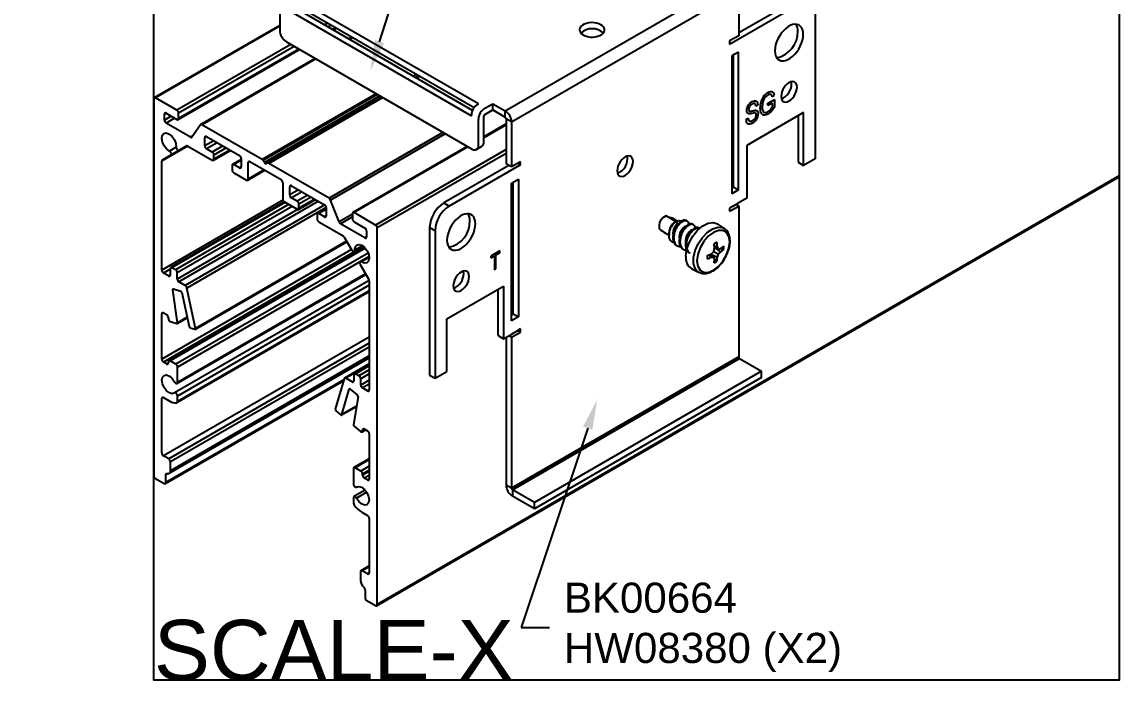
# Model space of a CAD drawing. Extents: x -0.82 to 6.01, y -6.86 to 0.
# Drawn here: x -0.82 to 6.01, y -6.86 to -2.76 of the extents above; entities that cross this region are included whole.
import ezdxf
from ezdxf import colors
from ezdxf.entities.mleader import LeaderData, LeaderLine
from ezdxf.math import Vec2, Vec3

# ---------------------------------------------------------------- set-up
doc = ezdxf.new("R2010")
doc.units = 0
doc.header["$LTSCALE"] = 0.5
doc.header["$MEASUREMENT"] = 0
for name, color, linetype in [('FAB DWG', 221, 'CONTINUOUS'), ('Hardware', 242, 'CONTINUOUS'), ('Housing', 150, 'CONTINUOUS'), ('Mounting', 4, 'CONTINUOUS')]:
    doc.layers.add(name, color=color, linetype=linetype)
doc.layers.add('Text-Unprinted', color=131, linetype='CONTINUOUS', plot=False)
doc.styles.add('LSAD_Standard', font='arial.ttf')

msp = doc.modelspace()

# ---------------------------------------------------------------- linework, layer by layer
at = {"layer": 'Hardware', "transparency": 16777216}
for p, q in [((3.2506, -4.0038), (3.1913, -3.9696)), ((3.2135, -3.9797), (3.2107, -3.9808)), ((3.2596, -4.0023), (3.2365, -3.989)), ((3.2537, -4.0048), (3.244, -4.0104)), ((3.2537, -4.0048), (3.2592, -4.0192)), ((3.2857, -4.0089), (3.2809, -4.0061)), ((3.3218, -4.002), (3.3169, -3.9991)), ((3.325, -4.0316), (3.3201, -4.0288)), ((3.361, -4.0246), (3.3562, -4.0218)), ((3.5534, -4.0485), (3.5102, -4.0196)), ((3.1859, -4.0767), (3.2094, -4.0903)), ((3.2082, -4.0724), (3.2082, -4.0904)), ((3.3643, -4.0542), (3.3594, -4.0514)), ((3.2545, -4.1525), (3.2594, -4.1553)), ((3.49, -4.1535), (3.5097, -4.1623)), ((3.4911, -4.1648), (3.516, -4.175)), ((3.2938, -4.1752), (3.2987, -4.178)), ((3.4551, -4.2139), (3.4725, -4.2265)), ((3.4655, -4.2091), (3.4867, -4.2257)), ((3.4692, -4.2074), (3.5097, -4.2272)), ((3.4867, -4.1919), (3.516, -4.2088)), ((3.4914, -4.169), (3.5288, -4.1941)), ((3.5301, -4.1723), (3.5488, -4.1786)), ((3.3493, -4.2983), (3.3959, -4.3213)), ((3.4915, -4.2392), (3.5063, -4.2522))]:
    msp.add_line(p, q, dxfattribs=at)
at = {"layer": 'Hardware', "transparency": 16777216, "flags": 128}
for points in [[(3.3129, -4.223), (3.318, -4.1813), (3.3327, -4.1375), (3.3558, -4.0954), (3.3851, -4.0589), (3.4182, -4.0311), (3.4521, -4.0145), (3.4837, -4.0105), (3.5102, -4.0196)], [(3.3954, -4.3211), (3.39, -4.318), (3.3713, -4.2971), (3.3615, -4.266), (3.3615, -4.2277), (3.3713, -4.1853), (3.39, -4.1428), (3.416, -4.1039), (3.4469, -4.072), (3.4801, -4.05), (3.5125, -4.0399), (3.5412, -4.0424), (3.5538, -4.0487)], [(3.3821, -4.2494), (3.3871, -4.283), (3.4017, -4.3075), (3.4243, -4.3206), (3.4527, -4.3209), (3.4843, -4.3084), (3.5159, -4.2844), (3.5443, -4.2512), (3.5669, -4.2121), (3.5814, -4.1708), (3.5864, -4.1315), (3.5814, -4.0979), (3.5669, -4.0734), (3.5443, -4.0604), (3.5159, -4.0601), (3.4843, -4.0725), (3.4527, -4.0965), (3.4243, -4.1297), (3.4017, -4.1688), (3.3871, -4.2101), (3.3821, -4.2494)]]:
    msp.add_lwpolyline(points, dxfattribs=at)
at = {"layer": 'Hardware', "transparency": 16777216}
for centre, radius, start, end in [((3.2139, -4.0339), 0.0681, 109.36289, 194.36534), ((3.284, -4.0748), 0.0759, 121.83056, 178.17482), ((3.5317, -4.1981), 0.0689, 111.63455, 128.36007), ((2.943, -4.2106), 0.55, 3.95969, 6.95017), ((3.0796, -4.1993), 0.4316, 4.92757, 8.69853), ((3.1792, -4.3366), 0.3736, 25.63131, 27.80988), ((3.328, -3.8791), 0.3561, 304.30795, 308.30323), ((3.4805, -4.1686), 0.069, 351.63859, 8.36141), ((3.3901, -4.2321), 0.0777, 173.20983, 238.35203), ((3.5147, -4.2277), 0.069, 171.63859, 188.36141), ((3.2311, -3.7116), 0.55, 293.04745, 296.03775), ((3.2897, -3.8356), 0.4316, 291.29885, 295.06972), ((3.097, -3.8076), 0.5473, 313.32198, 315.3986), ((3.4583, -3.8531), 0.3737, 272.1836, 274.36179), ((2.959, -4.0465), 0.5473, 344.60081, 346.67742), ((3.1132, -4.3879), 0.4072, 21.65981, 23.46418), ((3.2067, -4.1992), 0.3043, 349.95944, 354.72021), ((3.0983, -4.0738), 0.439, 339.55685, 342.09513), ((3.4697, -3.7703), 0.4073, 276.52845, 278.33231), ((3.1903, -3.9145), 0.439, 317.90432, 320.44267), ((3.3531, -3.9457), 0.3042, 305.27724, 310.03829), ((3.1365, -4.2108), 0.3562, 351.69417, 355.68934), ((3.4635, -4.1982), 0.0689, 291.63455, 308.36007)]:
    msp.add_arc(centre, radius, start, end, dxfattribs=at)
for major_axis, ratio, start_param, end_param in [((0.0904, -0.0035), 0.350579, 0.102496, 0.959353), ((0.0986, -0.0869), 0.337713, 4.877792, 5.249992)]:
    msp.add_ellipse((3.1606, -4.0036), major_axis=major_axis, ratio=ratio, start_param=start_param, end_param=end_param, dxfattribs=at)
for points, knots in [([(3.2391, -4.1348), (3.236, -4.1345), (3.2269, -4.1335), (3.216, -4.1232), (3.2085, -4.1058), (3.2076, -4.0835), (3.2125, -4.0599), (3.2226, -4.0374), (3.2359, -4.0188), (3.2468, -4.009), (3.2527, -4.0054), (3.2537, -4.0048)], [0, 0, 0, 0, 0.073143, 0.211806, 0.350715, 0.480679, 0.609095, 0.737741, 0.857764, 0.975937, 1, 1, 1, 1]), ([(3.2592, -4.0192), (3.2554, -4.0229), (3.2475, -4.0306), (3.2383, -4.0485), (3.2329, -4.0679), (3.2316, -4.0827), (3.2338, -4.0888), (3.2342, -4.0897)], [0, 0, 0, 0, 0.237622, 0.481843, 0.715873, 0.957852, 1, 1, 1, 1]), ([(3.2809, -4.0061), (3.2741, -4.0119), (3.2604, -4.0236), (3.2439, -4.0517), (3.2332, -4.0826), (3.231, -4.1133), (3.2387, -4.1373), (3.2474, -4.1508), (3.2545, -4.1524), (3.2546, -4.1525)], [0, 0, 0, 0, 0.165435, 0.335295, 0.498315, 0.666674, 0.835034, 0.998054, 1, 1, 1, 1]), ([(3.2857, -4.0089), (3.279, -4.0147), (3.2653, -4.0264), (3.2487, -4.0545), (3.238, -4.0854), (3.236, -4.1159), (3.2432, -4.1408), (3.2578, -4.1574), (3.2723, -4.1592), (3.2795, -4.1601)], [0, 0, 0, 0, 0.1430202, 0.2898668, 0.4307996, 0.5763481, 0.7218966, 0.8628294, 1, 1, 1, 1]), ([(3.2537, -4.0048), (3.2572, -4.0031), (3.265, -3.9992), (3.2753, -3.9984), (3.2799, -4.0017), (3.2821, -4.0033)], [0, 0, 0, 0, 0.307059, 0.676919, 1, 1, 1, 1]), ([(3.3201, -4.0288), (3.3134, -4.0345), (3.2997, -4.0463), (3.2831, -4.0744), (3.2725, -4.1053), (3.2703, -4.136), (3.278, -4.16), (3.2867, -4.1734), (3.2938, -4.1751), (3.2939, -4.1751)], [0, 0, 0, 0, 0.165435, 0.335295, 0.498315, 0.666674, 0.835034, 0.998054, 1, 1, 1, 1]), ([(3.3169, -3.9992), (3.3117, -3.9975), (3.3015, -3.9941), (3.2877, -4.0021), (3.2809, -4.0061)], [0, 0, 0, 0, 0.503719, 1, 1, 1, 1]), ([(3.3327, -4.023), (3.3325, -4.0202), (3.3321, -4.01), (3.3224, -4.0005), (3.3063, -3.9973), (3.2925, -4.0051), (3.2857, -4.0089)], [0, 0, 0, 0, 0.111126, 0.4019144, 0.7049046, 1, 1, 1, 1]), ([(3.3561, -4.0219), (3.351, -4.0202), (3.3407, -4.0168), (3.327, -4.0248), (3.3201, -4.0288)], [0, 0, 0, 0, 0.503719, 1, 1, 1, 1]), ([(3.3719, -4.0456), (3.3718, -4.0428), (3.3714, -4.0327), (3.3616, -4.0232), (3.3455, -4.02), (3.3318, -4.0277), (3.325, -4.0316)], [0, 0, 0, 0, 0.111126, 0.4019144, 0.7049046, 1, 1, 1, 1]), ([(3.3189, -4.0365), (3.316, -4.0358), (3.3104, -4.0342), (3.2985, -4.0409), (3.2868, -4.0535), (3.2775, -4.0712), (3.2721, -4.0906), (3.2709, -4.1053), (3.2731, -4.1114), (3.2735, -4.1123)], [0, 0, 0, 0, 0.163229, 0.323888, 0.484547, 0.649668, 0.807898, 0.971503, 1, 1, 1, 1]), ([(3.325, -4.0316), (3.3183, -4.0374), (3.3046, -4.0491), (3.288, -4.0772), (3.2773, -4.1081), (3.2753, -4.1386), (3.2825, -4.1635), (3.2971, -4.1801), (3.3116, -4.1819), (3.3188, -4.1828)], [0, 0, 0, 0, 0.14302, 0.289867, 0.4308, 0.576348, 0.721897, 0.862829, 1, 1, 1, 1]), ([(3.3594, -4.0514), (3.3527, -4.0572), (3.339, -4.069), (3.3224, -4.0971), (3.3118, -4.1279), (3.3096, -4.1587), (3.3173, -4.1827), (3.326, -4.1961), (3.3331, -4.1978), (3.3331, -4.1978)], [0, 0, 0, 0, 0.165435, 0.335295, 0.498315, 0.666674, 0.835034, 0.998054, 1, 1, 1, 1]), ([(3.3582, -4.0592), (3.3553, -4.0584), (3.3497, -4.0569), (3.3378, -4.0636), (3.3261, -4.0762), (3.3168, -4.0938), (3.3114, -4.1133), (3.3102, -4.128), (3.3124, -4.1341), (3.3128, -4.135)], [0, 0, 0, 0, 0.163229, 0.323888, 0.484547, 0.649668, 0.807898, 0.971503, 1, 1, 1, 1]), ([(3.3643, -4.0542), (3.3576, -4.06), (3.3439, -4.0718), (3.3273, -4.0999), (3.3166, -4.1308), (3.3145, -4.1615), (3.3222, -4.1855), (3.3309, -4.1989), (3.3379, -4.2006), (3.338, -4.2006)], [0, 0, 0, 0, 0.165435, 0.335295, 0.498315, 0.666674, 0.835034, 0.998054, 1, 1, 1, 1]), ([(3.3954, -4.0446), (3.3903, -4.0429), (3.38, -4.0395), (3.3663, -4.0475), (3.3594, -4.0514)], [0, 0, 0, 0, 0.503719, 1, 1, 1, 1]), ([(3.4003, -4.0474), (3.3952, -4.0457), (3.3849, -4.0423), (3.3711, -4.0503), (3.3643, -4.0542)], [0, 0, 0, 0, 0.503719, 1, 1, 1, 1]), ([(3.5593, -4.2278), (3.5651, -4.2164), (3.5778, -4.1918), (3.5877, -4.1521), (3.5896, -4.1126), (3.5809, -4.08), (3.5679, -4.058), (3.5564, -4.0519), (3.5531, -4.0502)], [0, 0, 0, 0, 0.167696, 0.36269, 0.55992, 0.76026, 0.931534, 1, 1, 1, 1]), ([(3.396, -4.3196), (3.4005, -4.3222), (3.4133, -4.3295), (3.4393, -4.329), (3.4704, -4.3198), (3.5023, -4.2998), (3.5318, -4.2702), (3.5515, -4.2448), (3.5585, -4.2296), (3.5593, -4.2278)], [0, 0, 0, 0, 0.090625, 0.256249, 0.426306, 0.606513, 0.790949, 0.975046, 1, 1, 1, 1])]:
    msp.add_open_spline(points, degree=3, knots=knots, dxfattribs=at)
at = {"layer": 'Housing', "ltscale": 0.5, "transparency": 16777216}
msp.add_line((6.0107, -1.3775), (6.0107, -3.7212), dxfattribs=at)
at = {"layer": 'Housing', "transparency": 16777216}
for p, q in [((0.784, -2.7893), (0, -3.2419)), ((0.784, -2.7842), (0.0031, -3.235)), ((1.0834, -2.7699), (1.0637, -2.7813)), ((1.1046, -2.7822), (1.0849, -2.7936)), ((1.1329, -2.7985), (1.1132, -2.8099)), ((1.1176, -2.8124), (1.1373, -2.8011)), ((1.2351, -2.8575), (1.2154, -2.8689)), ((1.2395, -2.8601), (1.2198, -2.8715)), ((0.8531, -2.9029), (0.1435, -3.3125)), ((0.151, -3.3704), (0.907, -2.934)), ((0.8743, -2.9152), (0.1541, -3.3309)), ((0.9026, -2.9315), (0.1541, -3.3635)), ((1.0048, -2.9905), (0.2922, -3.4019)), ((1.0092, -2.993), (0.2997, -3.4026)), ((1.6368, -3.0894), (1.6171, -3.1008)), ((1.6505, -3.0973), (1.6307, -3.1087)), ((1.6516, -3.098), (1.6319, -3.1093)), ((1.6559, -3.1005), (1.6362, -3.1119)), ((1.3842, -3.2095), (0.6747, -3.6191)), ((0, -3.2419), (0, -5.5854)), ((0.1435, -3.3125), (0.0106, -3.2358)), ((1.3935, -3.2149), (0.6815, -3.6259)), ((1.4065, -3.2224), (0.6886, -3.6369)), ((1.4201, -3.2303), (0.7022, -3.6447)), ((1.4213, -3.2309), (0.7093, -3.642)), ((1.4256, -3.2334), (0.7161, -3.643)), ((0.0764, -3.3309), (0.0658, -3.337)), ((0.0658, -3.3738), (0.0658, -3.337)), ((0.0764, -3.3309), (0.1435, -3.3697)), ((0.1541, -3.3635), (0.1541, -3.3309)), ((0.1082, -3.3493), (0.0658, -3.3738)), ((0.1294, -3.3615), (0.0764, -3.3921)), ((0.2282, -3.4798), (0.0764, -3.3921)), ((0.2905, -3.4035), (0.2374, -3.479)), ((0.6747, -3.6191), (0.2997, -3.4026)), ((2.1941, -3.3979), (2.0553, -3.4781)), ((2.1941, -3.403), (2.0553, -3.4831)), ((0.2427, -3.4714), (0.2282, -3.4798)), ((0.3282, -3.4763), (0.3176, -3.4824)), ((0.3176, -3.5339), (0.3176, -3.4824)), ((0.3282, -3.4763), (0.5333, -3.5947)), ((1.8006, -3.4499), (1.0911, -3.8595)), ((1.8151, -3.4583), (1.1003, -3.8709)), ((0.212, -3.5358), (0.0495, -3.6296)), ((0.2049, -3.5348), (0.0526, -3.6227)), ((0.1399, -3.5419), (0.098, -3.5661)), ((0.2049, -3.5348), (0.1062, -3.5918)), ((0.2047, -3.5349), (0.158, -3.5619)), ((0.158, -3.5619), (0.2045, -3.535)), ((0.212, -3.5358), (0.3636, -3.6233)), ((0.3728, -3.502), (0.3176, -3.5339)), ((0.394, -3.5143), (0.3282, -3.5522)), ((0.3636, -3.5726), (0.3282, -3.5522)), ((0.4294, -3.5347), (0.3636, -3.5726)), ((0.4506, -3.5469), (0.3742, -3.591)), ((1.9523, -3.5375), (1.2397, -3.9489)), ((1.9567, -3.54), (1.2472, -3.9496)), ((0.0526, -3.6227), (0.1062, -3.5918)), ((0.3711, -3.624), (0.4776, -3.5625)), ((0.4732, -3.56), (0.3742, -3.6171)), ((0.3742, -3.6171), (0.3742, -3.591)), ((0.5439, -3.6186), (0.4904, -3.6495)), ((0.5439, -3.613), (0.5439, -3.6645)), ((2.1941, -3.5565), (1.3801, -4.0264)), ((2.1941, -3.581), (1.3907, -4.0448)), ((0.0495, -4.3069), (0.0495, -3.6296)), ((0.4873, -3.6563), (0.4873, -3.6825)), ((0.5439, -3.6237), (0.4979, -3.6502)), ((0.5333, -3.6706), (0.4979, -3.6502)), ((0.5439, -3.6645), (0.5333, -3.6706)), ((0.5846, -3.7473), (0.6911, -3.6858)), ((0.5983, -3.6322), (0.5877, -3.6383)), ((0.5877, -3.7404), (0.5877, -3.6383)), ((0.6868, -3.6833), (0.5877, -3.7404)), ((0.5983, -3.6322), (0.7924, -3.7442)), ((0.6886, -3.6369), (0.6815, -3.6259)), ((0.7093, -3.642), (0.7022, -3.6447)), ((1.0911, -3.8595), (0.7161, -3.643)), ((0.4979, -3.7008), (0.5771, -3.7465)), ((1.3876, -6.3951), (6.0076, -3.7279)), ((6.0107, -3.7212), (1.3907, -6.3882)), ((0.803, -3.7626), (0.803, -3.8647)), ((0.8574, -3.7818), (0.8468, -3.7879)), ((0.8468, -3.8394), (0.8468, -3.7879)), ((0.902, -3.8075), (0.8468, -3.8394)), ((0.8574, -3.7818), (1.0625, -3.9002)), ((0.9232, -3.8198), (0.8574, -3.8577)), ((0.8043, -3.8712), (0.0495, -4.3069)), ((0.8133, -3.8829), (0.1056, -4.2915)), ((0.8177, -3.8854), (0.1131, -4.2922)), ((1.0257, -3.8789), (0.1563, -4.3808)), ((0.8136, -3.8831), (0.8928, -3.9288)), ((0.8928, -3.8781), (0.8574, -3.8577)), ((0.9586, -3.8402), (0.8928, -3.8781)), ((0.9003, -3.9295), (1.0068, -3.868)), ((0.9798, -3.8524), (0.9034, -3.8965)), ((1.0024, -3.8655), (0.9034, -3.9226)), ((1.1533, -4.0077), (1.1003, -3.8709)), ((0.8397, -3.8981), (0.1351, -4.3049)), ((0.8609, -3.9103), (0.1457, -4.3232)), ((0.8951, -3.9298), (0.1457, -4.3624)), ((1.065, -3.9019), (0.1959, -4.4037)), ((1.0731, -3.9179), (0.2061, -4.4184)), ((0.9034, -3.9226), (0.9034, -3.8965)), ((1.0165, -3.9618), (1.0165, -3.988)), ((1.0731, -3.9241), (1.0196, -3.955)), ((1.0731, -3.9292), (1.0271, -3.9557)), ((1.0625, -3.9761), (1.0271, -3.9557)), ((1.0731, -3.9185), (1.0731, -3.97)), ((1.2366, -3.9597), (1.1533, -4.0077)), ((1.2366, -3.9558), (1.2366, -3.9884)), ((1.3801, -4.0264), (1.2472, -3.9496)), ((1.0271, -4.0063), (1.1787, -4.0938)), ((1.0731, -3.97), (1.0625, -3.9761)), ((1.2366, -3.9764), (1.1625, -4.0192)), ((1.3144, -4.1068), (1.1625, -4.0192)), ((1.2472, -4.0068), (1.3144, -4.0456)), ((1.325, -4.0639), (1.325, -4.1007)), ((1.3907, -6.3882), (1.3907, -4.0448)), ((1.3059, -4.1604), (0.0601, -4.8795)), ((1.3128, -4.1668), (0.0936, -4.8705)), ((0.2592, -4.675), (1.2027, -4.1303)), ((1.2007, -4.1268), (0.2606, -4.6694)), ((1.1862, -4.1018), (1.2328, -4.1823)), ((1.2478, -4.191), (1.3038, -4.1587)), ((1.2992, -4.1553), (1.2508, -4.1833)), ((1.325, -4.1007), (1.3144, -4.1068)), ((1.2309, -4.1792), (0.0495, -4.8612)), ((1.3158, -4.1701), (0.1011, -4.8713)), ((1.3346, -4.2006), (0.1369, -4.8919)), ((1.3405, -4.2217), (0.1476, -4.9103)), ((1.3406, -4.2223), (1.2845, -4.2547)), ((1.3411, -4.228), (1.2928, -4.2559)), ((0.1025, -4.3008), (0.0601, -4.3253)), ((0.1025, -4.2983), (0.1025, -4.3375)), ((0.1351, -4.3049), (0.1131, -4.2922)), ((1.2845, -4.272), (1.3381, -4.3648)), ((0.0919, -4.3436), (0.0601, -4.3253)), ((0.1025, -4.3375), (0.0919, -4.3436)), ((1.3409, -4.372), (0.1294, -5.0714)), ((0.1444, -5.0128), (1.3203, -4.334)), ((0.1457, -4.3624), (0.1457, -4.3232)), ((1.3181, -4.3302), (0.1476, -5.006)), ((0.1258, -4.4251), (0.1187, -4.4292)), ((0.1475, -4.635), (0.1187, -4.4292)), ((0.1229, -4.4242), (0.1675, -4.4381)), ((0.1444, -5.1315), (1.3412, -4.4406)), ((1.3412, -4.4014), (0.1476, -5.0905)), ((1.3412, -4.4356), (0.1476, -5.1247)), ((0.1959, -4.4037), (0.1563, -4.3808)), ((0.2606, -4.6694), (0.2061, -4.4184)), ((1.3412, -4.3753), (1.3412, -5.0526)), ((0.1742, -4.4465), (0.2201, -4.6576)), ((0.0601, -4.5733), (0.0495, -4.5795)), ((0.0601, -4.5733), (0.0799, -4.5848)), ((0.0495, -4.8612), (0.0495, -4.5795)), ((0.0905, -4.6032), (0.0905, -4.6083)), ((0.1035, -4.6277), (0.1432, -4.64)), ((0.146, -4.6399), (0.2084, -4.6038)), ((0.2076, -4.6003), (0.1475, -4.635)), ((0.2268, -4.666), (0.2564, -4.6752)), ((1.3412, -4.7237), (0.0601, -5.4633)), ((1.3412, -4.7614), (0.0928, -5.4822)), ((1.3412, -4.7868), (0.1041, -5.5009)), ((1.3412, -4.8409), (0.1041, -5.5551)), ((0.0799, -4.891), (0.0601, -4.8795)), ((0.0905, -4.8849), (0.0799, -4.891)), ((0.0905, -4.8774), (0.0905, -4.8849)), ((0.0958, -5.5714), (1.3412, -4.8525)), ((0.1369, -4.8919), (0.1011, -4.8713)), ((0.1476, -5.006), (0.1476, -4.9103)), ((1.3412, -4.8908), (1.1873, -4.9796)), ((1.3412, -4.8958), (1.1948, -4.9803)), ((1.3412, -4.8973), (1.2482, -4.951)), ((1.3412, -4.9024), (1.2557, -4.9518)), ((1.1846, -4.9833), (1.1301, -5.1714)), ((1.2345, -5.0032), (1.1948, -4.9803)), ((1.2451, -4.9579), (1.2451, -4.9971)), ((1.2776, -4.9644), (1.2557, -4.9518)), ((1.3412, -4.9277), (1.2776, -4.9644)), ((1.3412, -4.9522), (1.2882, -4.9828)), ((1.2882, -5.022), (1.2882, -4.9828)), ((0.0718, -5.6355), (1.1812, -4.9951)), ((1.183, -4.989), (0.075, -5.6286)), ((1.1707, -5.2063), (1.2165, -5.0482)), ((1.2204, -5.046), (1.2165, -5.0482)), ((1.2232, -5.0475), (1.2678, -5.0851)), ((1.2451, -4.9971), (1.2345, -5.0032)), ((1.3412, -4.9914), (1.2882, -5.022)), ((1.3412, -5.0159), (1.2988, -5.0404)), ((1.3306, -5.0587), (1.2988, -5.0404)), ((1.3412, -5.0526), (1.3306, -5.0587)), ((0.0495, -5.4449), (0.0495, -5.1068)), ((0.0601, -5.1006), (0.0948, -5.1206)), ((0.1476, -5.1247), (0.1476, -5.0905)), ((1.2721, -5.0951), (1.2432, -5.2675)), ((1.1343, -5.182), (1.164, -5.207)), ((1.1692, -5.2083), (1.2621, -5.1547)), ((1.2623, -5.1534), (1.1707, -5.2063)), ((1.2475, -5.2775), (1.2872, -5.311)), ((1.2971, -5.3135), (1.3196, -5.3005)), ((1.3108, -5.2954), (1.3002, -5.3015)), ((1.3152, -5.2979), (1.3002, -5.3066)), ((1.3002, -5.3066), (1.3002, -5.3015)), ((1.3108, -5.2954), (1.3306, -5.3068)), ((1.3412, -5.3252), (1.3412, -5.6069)), ((0.0928, -5.4822), (0.0601, -5.4633)), ((0.1041, -5.5551), (0.1041, -5.5009)), ((1.3412, -5.4811), (1.2463, -5.5359)), ((1.3412, -5.4862), (1.2538, -5.5367)), ((1.3412, -5.5275), (1.2896, -5.5574)), ((0.0864, -5.5732), (0.075, -5.5799)), ((0.075, -5.6286), (0.075, -5.5799)), ((1.2432, -5.5428), (1.2432, -5.6385)), ((1.2896, -5.5574), (1.2538, -5.5367)), ((1.3412, -5.552), (1.3002, -5.5757)), ((1.3412, -5.5595), (1.3002, -5.5832)), ((1.3002, -5.5832), (1.3002, -5.5757)), ((1.3412, -5.584), (1.3108, -5.6016)), ((1.3306, -5.613), (1.3108, -5.6016)), ((0.0106, -5.6037), (0.0643, -5.6348)), ((1.2613, -5.6576), (1.2666, -5.6545)), ((1.2663, -5.6546), (1.2618, -5.6572)), ((1.3412, -5.6069), (1.3306, -5.613)), ((1.2432, -5.723), (1.2432, -5.7572)), ((1.316, -5.6759), (1.2463, -5.7161)), ((1.3256, -5.6889), (1.2618, -5.7257)), ((1.296, -5.8141), (1.3306, -5.8341)), ((1.3412, -5.8525), (1.3412, -6.1906)), ((1.3412, -6.1478), (1.2901, -6.1773)), ((1.3412, -6.1478), (1.3412, -6.1478)), ((1.2866, -6.1836), (1.2866, -6.2377)), ((1.3412, -6.1529), (1.2979, -6.1779)), ((1.3306, -6.1967), (1.2979, -6.1779)), ((1.3412, -6.1906), (1.3306, -6.1967)), ((1.3412, -6.1529), (1.3412, -6.1529)), ((1.3158, -6.2962), (1.3158, -6.3449)), ((1.3264, -6.3633), (1.3801, -6.3943))]:
    msp.add_line(p, q, dxfattribs=at)
at = {"layer": 'Housing', "transparency": 16777216, "flags": 128}
for points in [[(0.098, -3.5661), (0.0799, -3.553), (0.0643, -3.5332), (0.0536, -3.5101), (0.0495, -3.4873), (0.0527, -3.4685), (0.0628, -3.4567), (0.0779, -3.4539), (0.0958, -3.4605), (0.1135, -3.4755), (0.1282, -3.4963), (0.1375, -3.5197), (0.1399, -3.5419)], [(0.1399, -3.5419), (0.1402, -3.5458), (0.1414, -3.5499), (0.1434, -3.5539), (0.1461, -3.5575), (0.1492, -3.5603), (0.1524, -3.562), (0.1554, -3.5626), (0.158, -3.5619)], [(0.1062, -3.5918), (0.1081, -3.5899), (0.1091, -3.587), (0.1092, -3.5833), (0.1084, -3.5793), (0.1066, -3.5752), (0.1041, -3.5714), (0.1011, -3.5683), (0.098, -3.5661)], [(1.2508, -4.1833), (1.2532, -4.1638), (1.2625, -4.1511), (1.2772, -4.1472), (1.2949, -4.1528), (1.3128, -4.1668), (1.328, -4.1871), (1.338, -4.2104), (1.3412, -4.233), (1.3372, -4.2511), (1.3264, -4.2619), (1.3108, -4.2636), (1.2928, -4.2559)], [(1.2328, -4.1823), (1.2353, -4.186), (1.2384, -4.189), (1.2416, -4.1909), (1.2447, -4.1917), (1.2473, -4.1912), (1.2494, -4.1895), (1.2506, -4.1868), (1.2508, -4.1833)], [(1.2928, -4.2559), (1.2896, -4.2544), (1.2866, -4.254), (1.2841, -4.2549), (1.2824, -4.257), (1.2815, -4.2601), (1.2816, -4.2638), (1.2826, -4.2679), (1.2845, -4.272)], [(0.1187, -4.4292), (0.1186, -4.428), (0.1187, -4.4268), (0.119, -4.4258), (0.1195, -4.425), (0.1202, -4.4244), (0.121, -4.4241), (0.1219, -4.424), (0.1229, -4.4242)], [(0.1432, -4.64), (0.1442, -4.6402), (0.1452, -4.6402), (0.146, -4.6398), (0.1467, -4.6393), (0.1472, -4.6385), (0.1475, -4.6375), (0.1476, -4.6363), (0.1475, -4.635)], [(0.2564, -4.6752), (0.2575, -4.6754), (0.2585, -4.6753), (0.2594, -4.6749), (0.26, -4.6742), (0.2605, -4.6733), (0.2608, -4.6722), (0.2608, -4.6709), (0.2606, -4.6694)], [(0.1289, -5.0717), (0.1145, -5.0762), (0.0969, -5.0712), (0.0789, -5.0576), (0.0635, -5.0375), (0.0531, -5.0143), (0.0495, -4.9916), (0.0531, -4.9732), (0.0635, -4.9619), (0.0789, -4.9597), (0.0969, -4.9668), (0.1145, -4.9821), (0.1289, -5.0032)], [(1.1948, -4.9803), (1.1931, -4.9795), (1.1915, -4.979), (1.1899, -4.9789), (1.1885, -4.9791), (1.1872, -4.9797), (1.1861, -4.9806), (1.1852, -4.9818), (1.1846, -4.9833)], [(0.1289, -5.0032), (0.1314, -5.0071), (0.1343, -5.0102), (0.1375, -5.0124), (0.1407, -5.0135), (0.1435, -5.0133), (0.1457, -5.0119), (0.1471, -5.0093), (0.1476, -5.006)], [(1.2165, -5.0482), (1.2169, -5.0473), (1.2175, -5.0466), (1.2182, -5.0461), (1.2191, -5.0459), (1.22, -5.0459), (1.2211, -5.0462), (1.2222, -5.0467), (1.2232, -5.0475)], [(0.1476, -5.0905), (0.1471, -5.0866), (0.1457, -5.0824), (0.1435, -5.0785), (0.1407, -5.0751), (0.1375, -5.0725), (0.1343, -5.071), (0.1314, -5.0708), (0.1289, -5.0717)], [(1.164, -5.207), (1.165, -5.2078), (1.1661, -5.2083), (1.1671, -5.2086), (1.1681, -5.2087), (1.169, -5.2084), (1.1697, -5.208), (1.1703, -5.2073), (1.1707, -5.2063)], [(1.2872, -5.311), (1.2896, -5.3127), (1.2919, -5.3138), (1.2942, -5.3142), (1.2962, -5.3139), (1.2979, -5.3129), (1.2991, -5.3113), (1.2999, -5.3092), (1.3002, -5.3066)], [(0.075, -5.5799), (0.0751, -5.5779), (0.0755, -5.5762), (0.0762, -5.5748), (0.0772, -5.5737), (0.0783, -5.5729), (0.0797, -5.5724), (0.0812, -5.5723), (0.0828, -5.5726)], [(1.2432, -5.6385), (1.2437, -5.6424), (1.2451, -5.6465), (1.2473, -5.6505), (1.2501, -5.6539), (1.2532, -5.6565), (1.2564, -5.658), (1.2594, -5.6582), (1.2618, -5.6572)], [(1.2618, -5.6572), (1.2762, -5.6528), (1.2939, -5.6578), (1.3118, -5.6714), (1.3272, -5.6914), (1.3376, -5.7147), (1.3412, -5.7373), (1.3376, -5.7558), (1.3272, -5.7671), (1.3118, -5.7693), (1.2939, -5.7622), (1.2762, -5.7468), (1.2618, -5.7257)], [(1.2618, -5.7257), (1.2594, -5.7219), (1.2564, -5.7188), (1.2532, -5.7166), (1.2501, -5.7155), (1.2473, -5.7157), (1.2451, -5.7171), (1.2437, -5.7196), (1.2432, -5.723)]]:
    msp.add_lwpolyline(points, dxfattribs=at)
at = {"layer": 'Housing', "transparency": 16777216}
for centre, radius, start, end in [((0.0065, -3.2408), 0.00655, 50.79805, 189.2127), ((0.0722, -3.336), 0.00655, 50.79772, 189.21304), ((0.1311, -3.3319), 0.0231, 2.60471, 57.39529), ((0.0888, -3.3727), 0.0231, 182.60601, 237.39399), ((0.1477, -3.3646), 0.00655, 230.7949, 9.21585), ((0.2955, -3.4077), 0.0066, 50.75384, 139.46509), ((0.2324, -3.4747), 0.0066, 230.74968, 319.46926), ((0.3241, -3.4814), 0.00655, 50.7949, 189.21585), ((0.2076, -3.5419), 0.00754, 54.38165, 114.31395), ((0.3407, -3.5328), 0.0231, 182.60451, 237.39565), ((0.3512, -3.5921), 0.0231, 2.60543, 57.39457), ((0.3677, -3.6182), 0.00655, 230.79672, 9.21403), ((0.5209, -3.6141), 0.0231, 2.60452, 57.39548), ((0.6636, -3.637), 0.021, 31.81619, 58.32162), ((0.057, -3.6289), 0.00755, 125.69822, 185.61931), ((0.4938, -3.6553), 0.00655, 50.79805, 189.2127), ((0.5104, -3.6814), 0.0231, 182.60621, 237.39379), ((0.5374, -3.6655), 0.00655, 230.79447, 9.21579), ((0.5942, -3.6373), 0.00655, 50.79662, 189.21607), ((0.7008, -3.6314), 0.0134, 203.99316, 276.01222), ((0.7116, -3.6497), 0.00802, 55.5987, 106.55857), ((0.5813, -3.7415), 0.00655, 230.79805, 9.2127), ((0.78, -3.7637), 0.0231, 2.60601, 57.39399), ((0.8533, -3.7869), 0.00655, 50.79772, 189.21304), ((0.826, -3.8636), 0.0231, 182.60621, 237.39379), ((0.8699, -3.8383), 0.0231, 182.60601, 237.39416), ((0.8804, -3.8976), 0.0231, 2.60621, 57.39379), ((1.0787, -3.8789), 0.023, 20.22675, 57.36244), ((0.8969, -3.9237), 0.00655, 230.79805, 9.2127), ((1.023, -3.9608), 0.00655, 50.79805, 189.2127), ((1.0501, -3.9196), 0.0231, 2.60601, 57.39399), ((1.2431, -3.9547), 0.00655, 50.79805, 189.2127), ((1.0396, -3.9869), 0.0231, 182.60621, 237.39379), ((1.0666, -3.971), 0.00655, 230.79729, 9.21298), ((1.1749, -3.9998), 0.023, 200.22783, 237.36136), ((1.2596, -3.9874), 0.0231, 182.60601, 237.39399), ((1.3677, -4.0458), 0.0231, 2.60621, 57.39379), ((1.1673, -4.1122), 0.0216, 28.85555, 58.04547), ((1.3019, -4.065), 0.0231, 2.60452, 57.39548), ((1.3185, -4.1017), 0.00655, 230.7949, 9.21585), ((0.109, -4.2973), 0.00655, 50.79644, 189.21425), ((0.0725, -4.3059), 0.0231, 182.60603, 237.39401), ((0.0961, -4.3386), 0.00655, 230.79764, 9.21299), ((0.1226, -4.3243), 0.0231, 2.60607, 57.39395), ((0.1687, -4.3614), 0.0231, 182.60483, 237.39521), ((1.3196, -4.376), 0.0216, 1.95523, 31.14369), ((0.1628, -4.4487), 0.0116, 10.92472, 66.06129), ((0.1831, -4.4234), 0.0235, 12.2094, 57.06897), ((0.056, -4.5784), 0.00655, 50.7975, 189.21301), ((0.0675, -4.6042), 0.0231, 2.60601, 57.39407), ((0.1125, -4.6077), 0.022, 181.59005, 245.9373), ((0.2315, -4.6553), 0.0116, 190.92495, 246.06097), ((0.0725, -4.8601), 0.0231, 182.60601, 237.39399), ((0.0841, -4.8859), 0.00655, 230.79772, 9.21304), ((0.097, -4.8764), 0.00655, 50.79642, 189.21628), ((0.1245, -4.9114), 0.0231, 2.60513, 57.39487), ((1.2515, -4.9568), 0.00655, 50.79495, 189.21574), ((1.2652, -4.9838), 0.0231, 2.60607, 57.39395), ((1.2386, -4.9981), 0.00655, 230.79764, 9.21299), ((1.3112, -5.0209), 0.0231, 182.60454, 237.3955), ((1.3348, -5.0537), 0.00655, 230.79483, 9.21581), ((0.056, -5.1057), 0.00655, 50.79729, 189.21298), ((0.1352, -5.058), 0.0746, 237.19113, 275.76367), ((1.2602, -5.0943), 0.0119, 356.17571, 50.42537), ((0.1409, -5.1257), 0.00671, 284.8997, 8.70755), ((1.1415, -5.173), 0.0115, 171.81952, 231.19464), ((1.2551, -5.2683), 0.0119, 176.17608, 230.42349), ((1.3067, -5.3004), 0.00655, 50.7975, 189.21301), ((1.3182, -5.3262), 0.0231, 2.60451, 57.39557), ((0.0725, -5.4439), 0.0231, 182.60609, 237.39456), ((0.0778, -5.504), 0.0265, 6.61715, 55.51807), ((0.023, -5.5843), 0.0231, 182.60583, 237.39417), ((0.0876, -5.5567), 0.0166, 253.21827, 5.67728), ((1.2496, -5.5418), 0.00655, 50.79751, 189.21324), ((1.2772, -5.5768), 0.0231, 2.60591, 57.39409), ((1.3232, -5.5821), 0.0231, 182.60601, 237.39399), ((0.0685, -5.6297), 0.00655, 230.79734, 9.21341), ((1.3348, -5.6079), 0.00655, 230.7949, 9.21585), ((1.266, -5.7561), 0.0229, 182.54657, 218.33674), ((1.3828, -5.671), 0.1673, 216.39049, 238.74992), ((1.3182, -5.8535), 0.0231, 2.60451, 57.39565), ((1.2937, -6.1836), 0.00709, 53.37529, 180.2364), ((1.3348, -6.1917), 0.00655, 230.7943, 9.21451), ((1.3509, -6.2316), 0.0645, 185.42431, 228.22888), ((1.2923, -6.2974), 0.0235, 2.93574, 48.4654), ((1.3388, -6.3439), 0.0231, 182.60434, 237.39566), ((1.3843, -6.3893), 0.00655, 230.79734, 9.21341)]:
    msp.add_arc(centre, radius, start, end, dxfattribs=at)
msp.add_open_spline([(6.0076, -3.7279), (6.0081, -3.7276), (6.009, -3.7268), (6.01, -3.7252), (6.0106, -3.7232), (6.0107, -3.7218), (6.0107, -3.721)], degree=3, knots=[0, 0, 0, 0, 0.217767, 0.451778, 0.711884, 1, 1, 1, 1], dxfattribs=at)
at = {"layer": 'Mounting', "linetype": 'Continuous', "lineweight": 25, "transparency": 16777216}
for p, q in [((2.1885, -3.3166), (3.6027, -2.5002)), ((2.2279, -3.3849), (3.6421, -2.5685)), ((3.6421, -2.5685), (3.6421, -2.8487)), ((0.784, -2.6541), (0.784, -2.8141)), ((2.0213, -3.2724), (0.8715, -2.6086)), ((0.8715, -2.6476), (1.9946, -3.2959)), ((3.5858, -2.9007), (4.0302, -2.6442)), ((3.6421, -2.8292), (3.9964, -2.6247)), ((0.8279, -2.6842), (1.9776, -3.348)), ((1.9847, -3.313), (0.8617, -2.6647)), ((4.1186, -2.6952), (4.1186, -3.6138)), ((3.6421, -2.8487), (3.5858, -2.8812)), ((0.8265, -2.8876), (1.979, -3.5529)), ((0.8265, -2.8876), (1.979, -3.5529)), ((3.5858, -2.8812), (3.5858, -2.9007)), ((3.6416, -2.9502), (3.5992, -2.9747)), ((3.5992, -2.9747), (3.5992, -3.832)), ((3.6078, -2.9697), (3.6078, -3.788)), ((3.6416, -3.8075), (3.6416, -2.9502)), ((2.0171, -3.2748), (2.0213, -3.2724)), ((2.0609, -3.3001), (2.1104, -3.2715)), ((2.1104, -3.2715), (2.1885, -3.3166)), ((2.1104, -3.3106), (2.1104, -3.2715)), ((3.7605, -3.2777), (3.7486, -3.2863)), ((3.8244, -3.2683), (3.8645, -3.2452)), ((3.8526, -3.2675), (3.8244, -3.2837)), ((3.8244, -3.2837), (3.8244, -3.2683)), ((3.863, -3.2186), (3.8511, -3.2289)), ((3.8526, -3.2917), (3.8526, -3.2675)), ((3.8645, -3.2452), (3.8645, -3.2935)), ((1.9776, -3.348), (1.9776, -3.3431)), ((2.0609, -3.3391), (2.1104, -3.3106)), ((2.1104, -3.3106), (2.1885, -3.3556)), ((2.1885, -3.3556), (2.1885, -3.3166)), ((4.0461, -3.3274), (3.6925, -3.5315)), ((4.0123, -3.3469), (4.0123, -3.6362)), ((4.0461, -3.6557), (4.0461, -3.3274)), ((2.0215, -3.5284), (2.0215, -3.3684)), ((2.0553, -3.5089), (2.0553, -3.3489)), ((2.2279, -3.3849), (2.1941, -3.3654)), ((2.1941, -3.3654), (2.1941, -3.6456)), ((2.2279, -3.3849), (2.2279, -3.6651)), ((3.6892, -3.3704), (3.701, -3.3618)), ((2.009, -3.5559), (2.0428, -3.5364)), ((3.6925, -3.5315), (3.6925, -3.8598)), ((4.1186, -3.6138), (4.0461, -3.6557)), ((2.211, -3.6553), (1.806, -3.8891)), ((2.2843, -3.6521), (1.8398, -3.9086)), ((2.2279, -3.6651), (2.1941, -3.6456)), ((2.2843, -3.6326), (2.2279, -3.6651)), ((2.2843, -3.6521), (2.2674, -3.6423)), ((2.2843, -3.6521), (2.2843, -3.6326)), ((4.0123, -3.6362), (4.0461, -3.6557)), ((2.2284, -3.766), (2.2709, -3.7415)), ((2.2709, -3.7415), (2.2709, -4.5988)), ((2.2284, -4.6233), (2.2284, -3.766)), ((2.2371, -4.5793), (2.2371, -3.761)), ((3.6078, -3.788), (3.5992, -3.793)), ((3.6416, -3.8075), (3.5992, -3.832)), ((3.6078, -3.788), (3.6416, -3.8075)), ((1.806, -3.8891), (1.8398, -3.9086)), ((3.6027, -3.9117), (3.6381, -3.8912)), ((3.6925, -3.8598), (3.6381, -3.8912)), ((3.5858, -3.9409), (3.6421, -3.9084)), ((3.6027, -3.9117), (3.5858, -3.9214)), ((3.5858, -3.9214), (3.5858, -3.9409)), ((3.6421, -3.9084), (3.6252, -3.8986)), ((3.6421, -3.9084), (3.6421, -4.8477)), ((1.7515, -4.0617), (1.7177, -4.0422)), ((1.7177, -4.0422), (1.7177, -4.9608)), ((1.7515, -4.0617), (1.7515, -4.9803)), ((2.1538, -4.1872), (2.0981, -4.2194)), ((2.0981, -4.231), (2.1215, -4.2175)), ((2.0981, -4.2194), (2.0981, -4.231)), ((2.1215, -4.2175), (2.1215, -4.305)), ((2.1304, -4.2123), (2.1538, -4.1988)), ((2.1304, -4.2998), (2.1304, -4.2123)), ((2.1538, -4.1988), (2.1538, -4.1872)), ((2.1215, -4.305), (2.1304, -4.2998)), ((1.8239, -4.6102), (2.1775, -4.4061)), ((2.1437, -4.7149), (2.1437, -4.4257)), ((2.1775, -4.4061), (2.1775, -4.7344)), ((1.8239, -4.9385), (1.8239, -4.6102)), ((2.2284, -4.5843), (2.2371, -4.5793)), ((2.2709, -4.5988), (2.2284, -4.6233)), ((2.2371, -4.5793), (2.2709, -4.5988)), ((2.1775, -4.7344), (2.2319, -4.703)), ((2.2279, -4.7248), (2.2843, -4.6923)), ((2.2319, -4.703), (2.2674, -4.6825)), ((2.2843, -4.6728), (2.2674, -4.6825)), ((2.2843, -4.6923), (2.2674, -4.6825)), ((2.2843, -4.6923), (2.2843, -4.6728)), ((2.1437, -4.7149), (2.1775, -4.7344)), ((2.1941, -4.7248), (2.1941, -5.6446)), ((2.2279, -4.7248), (2.211, -4.715)), ((2.2279, -4.7248), (2.2279, -5.6641)), ((3.6421, -4.8477), (2.2279, -5.6641)), ((2.2336, -5.6739), (3.6478, -4.8575)), ((3.6478, -4.8575), (3.7851, -4.9367)), ((1.7177, -4.9608), (1.7515, -4.9803)), ((1.7515, -4.9803), (1.8239, -4.9385)), ((3.7851, -4.9367), (2.3709, -5.7531)), ((3.7851, -4.9758), (2.3709, -5.7922)), ((3.7851, -4.9758), (3.7851, -4.9367)), ((2.2279, -5.6641), (2.1941, -5.6446)), ((2.3709, -5.7531), (2.2336, -5.6739)), ((2.2336, -5.6739), (2.2336, -5.7129)), ((2.3709, -5.7922), (2.2336, -5.7129)), ((2.3709, -5.7922), (2.3709, -5.7531))]:
    msp.add_line(p, q, dxfattribs=at)
at = {"layer": 'Mounting', "linetype": 'Continuous', "lineweight": 25, "transparency": 16777216, "flags": 128}
for points in [[(2.674, -2.8441), (2.6866, -2.8501), (2.7012, -2.8543), (2.7169, -2.8568), (2.7332, -2.8573), (2.7493, -2.8558), (2.7645, -2.8524), (2.7782, -2.8473), (2.7897, -2.8406), (2.7986, -2.8327), (2.8045, -2.824), (2.807, -2.8147), (2.8061, -2.8053), (2.8019, -2.7962), (2.7945, -2.7878), (2.7843, -2.7805), (2.7716, -2.7745), (2.7571, -2.7703), (2.7413, -2.7678), (2.725, -2.7673), (2.7089, -2.7688), (2.6937, -2.7722), (2.68, -2.7773), (2.6685, -2.784), (2.6596, -2.7919), (2.6538, -2.8007), (2.6512, -2.8099), (2.6521, -2.8193), (2.6563, -2.8284), (2.6637, -2.8368), (2.674, -2.8441)], [(4.0443, -2.8401), (4.0431, -2.824), (4.0395, -2.8098), (4.0337, -2.7977), (4.0257, -2.7882), (4.0158, -2.7815), (4.0043, -2.7778), (3.9915, -2.7772), (3.9776, -2.7797), (3.9632, -2.7852), (3.9486, -2.7937), (3.9342, -2.8048), (3.9204, -2.8182), (3.9076, -2.8336), (3.8961, -2.8506), (3.8862, -2.8687), (3.8782, -2.8875), (3.8723, -2.9063), (3.8688, -2.9247), (3.8676, -2.9422), (3.8688, -2.9583), (3.8723, -2.9726), (3.8782, -2.9846), (3.8862, -2.9941), (3.8961, -3.0008), (3.9076, -3.0045), (3.9204, -3.0051), (3.9342, -3.0026), (3.9486, -2.9971), (3.9632, -2.9887), (3.9776, -2.9776), (3.9915, -2.9641), (4.0043, -2.9487), (4.0158, -2.9317), (4.0257, -2.9136), (4.0337, -2.8949), (4.0395, -2.8761), (4.0431, -2.8576), (4.0443, -2.8401)], [(4.0054, -3.1688), (4.0042, -3.1568), (4.0005, -3.1468), (3.9946, -3.1394), (3.9868, -3.1349), (3.9774, -3.1335), (3.967, -3.1353), (3.9559, -3.1402), (3.9449, -3.148), (3.9345, -3.1583), (3.9251, -3.1705), (3.9172, -3.1841), (3.9114, -3.1983), (3.9077, -3.2125), (3.9064, -3.226), (3.9077, -3.238), (3.9114, -3.2479), (3.9172, -3.2554), (3.9251, -3.2599), (3.9345, -3.2613), (3.9449, -3.2595), (3.9559, -3.2545), (3.967, -3.2467), (3.9774, -3.2365), (3.9868, -3.2242), (3.9946, -3.2107), (4.0005, -3.1964), (4.0042, -3.1822), (4.0054, -3.1688)], [(3.9716, -3.1493), (3.9704, -3.1373), (3.9697, -3.1345)], [(2.935, -3.6032), (2.924, -3.611), (2.9135, -3.6212), (2.9042, -3.6335), (2.8963, -3.647), (2.8904, -3.6613), (2.8868, -3.6755), (2.8855, -3.6889), (2.8868, -3.7009), (2.8904, -3.7109), (2.8963, -3.7183), (2.9042, -3.7228), (2.9135, -3.7242), (2.924, -3.7224), (2.935, -3.7175), (2.946, -3.7097), (2.9565, -3.6994), (2.9659, -3.6872), (2.9737, -3.6736), (2.9796, -3.6594), (2.9833, -3.6452), (2.9845, -3.6318), (2.9833, -3.6198), (2.9796, -3.6098), (2.9737, -3.6024), (2.9659, -3.5978), (2.9565, -3.5964), (2.946, -3.5983), (2.935, -3.6032)], [(2.0025, -4.0189), (2.0013, -4.0028), (1.9977, -3.9885), (1.9918, -3.9765), (1.9838, -3.967), (1.974, -3.9603), (1.9624, -3.9566), (1.9496, -3.9559), (1.9358, -3.9584), (1.9214, -3.964), (1.9068, -3.9724), (1.8924, -3.9835), (1.8786, -3.9969), (1.8657, -4.0124), (1.8542, -4.0294), (1.8443, -4.0475), (1.8364, -4.0662), (1.8305, -4.085), (1.8269, -4.1034), (1.8257, -4.1209), (1.8269, -4.137), (1.8305, -4.1513), (1.8364, -4.1634), (1.8443, -4.1729), (1.8542, -4.1796), (1.8657, -4.1833), (1.8786, -4.1839), (1.8924, -4.1814), (1.9068, -4.1758), (1.9214, -4.1674), (1.9358, -4.1563), (1.9496, -4.1429), (1.9624, -4.1275), (1.974, -4.1104), (1.9838, -4.0923), (1.9918, -4.0736), (1.9977, -4.0548), (2.0013, -4.0364), (2.0025, -4.0189)], [(1.9636, -4.3475), (1.9623, -4.3355), (1.9587, -4.3256), (1.9528, -4.3181), (1.945, -4.3136), (1.9356, -4.3122), (1.9251, -4.314), (1.9141, -4.319), (1.9031, -4.3267), (1.8926, -4.337), (1.8832, -4.3492), (1.8754, -4.3628), (1.8695, -4.3771), (1.8658, -4.3913), (1.8646, -4.4047), (1.8658, -4.4167), (1.8695, -4.4267), (1.8754, -4.4341), (1.8832, -4.4386), (1.8926, -4.44), (1.9031, -4.4382), (1.9141, -4.4333), (1.9251, -4.4255), (1.9356, -4.4152), (1.945, -4.403), (1.9528, -4.3894), (1.9587, -4.3752), (1.9623, -4.361), (1.9636, -4.3475)], [(1.9298, -4.328), (1.9285, -4.316), (1.9278, -4.3133)]]:
    msp.add_lwpolyline(points, dxfattribs=at)
at = {"layer": 'Mounting', "linetype": 'Continuous', "lineweight": 25, "transparency": 16777216}
for centre, radius, start, end in [((3.9362, -2.8168), 0.0745, 357.06391, 32.14912), ((0.8762, -2.8099), 0.0922, 182.60548, 237.39452), ((2.7291, -2.9101), 0.1052, 48.08094, 131.91906), ((3.8461, -2.8245), 0.1644, 281.48396, 1.34426), ((3.8723, -3.1481), 0.0994, 291.31374, 359.33419), ((2.0633, -3.347), 0.0858, 122.60548, 177.39452), ((2.1071, -3.3723), 0.0858, 122.60548, 177.39452), ((2.0676, -3.3495), 0.0123, 122.60548, 177.39452), ((2.1422, -3.3888), 0.0858, 2.60548, 57.39452), ((2.1818, -3.366), 0.0123, 2.60548, 57.39452), ((1.9956, -3.5326), 0.0262, 230.79671, 9.21404), ((2.0267, -3.5125), 0.0288, 304.05635, 7.25583), ((2.8546, -3.6139), 0.0956, 290.11223, 9.89315), ((1.9087, -4.0505), 0.1913, 122.4763, 177.5237), ((1.9425, -4.07), 0.1913, 122.4764, 177.5236), ((1.8943, -3.9956), 0.0745, 357.06391, 32.14912), ((1.8043, -4.0032), 0.1644, 281.48396, 1.34426), ((1.8304, -4.3269), 0.0994, 291.31374, 359.33419), ((3.6544, -4.8471), 0.0123, 182.60548, 237.39452), ((2.2798, -5.6407), 0.0858, 182.60548, 237.39452), ((2.2402, -5.6635), 0.0123, 182.60548, 237.39452)]:
    msp.add_arc(centre, radius, start, end, dxfattribs=at)
for points, knots in [([(3.7768, -3.2972), (3.7773, -3.2877), (3.7784, -3.2687), (3.7885, -3.2392), (3.8054, -3.2143), (3.818, -3.2057), (3.8244, -3.2014)], [0, 0, 0, 0, 0.2808705, 0.5607644, 0.7800038, 1, 1, 1, 1]), ([(3.8244, -3.2014), (3.8297, -3.1988), (3.8403, -3.1937), (3.8567, -3.1973), (3.8606, -3.2105), (3.863, -3.2186)], [0, 0, 0, 0, 0.281017, 0.561281, 1, 1, 1, 1]), ([(3.6921, -3.3139), (3.6926, -3.3081), (3.6936, -3.2964), (3.7027, -3.2787), (3.714, -3.2659), (3.7215, -3.261), (3.7253, -3.2586)], [0, 0, 0, 0, 0.279697, 0.558854, 0.77913, 1, 1, 1, 1]), ([(3.7257, -3.2738), (3.7227, -3.2757), (3.7167, -3.2795), (3.7091, -3.2887), (3.7047, -3.2988), (3.7042, -3.3045), (3.704, -3.3074)], [0, 0, 0, 0, 0.280929, 0.559977, 0.779752, 1, 1, 1, 1]), ([(3.7253, -3.2586), (3.7305, -3.2561), (3.7408, -3.2511), (3.753, -3.2543), (3.7593, -3.2644), (3.7601, -3.2733), (3.7605, -3.2777)], [0, 0, 0, 0, 0.280155, 0.559064, 0.779285, 1, 1, 1, 1]), ([(3.7486, -3.2863), (3.7482, -3.2827), (3.7473, -3.2755), (3.7417, -3.2694), (3.7336, -3.2697), (3.7284, -3.2724), (3.7257, -3.2738)], [0, 0, 0, 0, 0.280757, 0.5593, 0.779211, 1, 1, 1, 1]), ([(3.8232, -3.2175), (3.8192, -3.2202), (3.8112, -3.2255), (3.8007, -3.2393), (3.7906, -3.2619), (3.7895, -3.2783), (3.7887, -3.2898)], [0, 0, 0, 0, 0.187141, 0.373768, 0.560915, 1, 1, 1, 1]), ([(3.8511, -3.2289), (3.8501, -3.2252), (3.8482, -3.218), (3.841, -3.2126), (3.8321, -3.2131), (3.8262, -3.216), (3.8232, -3.2175)], [0, 0, 0, 0, 0.280804, 0.559316, 0.779567, 1, 1, 1, 1]), ([(3.723, -3.3324), (3.7186, -3.3335), (3.71, -3.3357), (3.6992, -3.334), (3.693, -3.3257), (3.6924, -3.3178), (3.6921, -3.3139)], [0, 0, 0, 0, 0.281142, 0.560056, 0.779862, 1, 1, 1, 1]), ([(3.704, -3.3074), (3.7041, -3.3101), (3.7043, -3.3148), (3.7067, -3.3175), (3.7078, -3.3186)], [0, 0, 0, 0, 0.560374, 1, 1, 1, 1]), ([(3.7078, -3.3186), (3.7109, -3.3191), (3.7166, -3.3198), (3.7231, -3.3178), (3.7259, -3.3169)], [0, 0, 0, 0, 0.557866, 1, 1, 1, 1]), ([(3.7516, -3.3409), (3.7515, -3.3391), (3.7513, -3.3354), (3.7493, -3.3313), (3.7459, -3.3289), (3.7374, -3.3281), (3.7294, -3.3305), (3.723, -3.3324)], [0, 0, 0, 0, 0.124972, 0.249815, 0.374598, 0.499572, 1, 1, 1, 1]), ([(3.7259, -3.3169), (3.7297, -3.3158), (3.7364, -3.3137), (3.7429, -3.3127), (3.7458, -3.3123)], [0, 0, 0, 0, 0.56013, 1, 1, 1, 1]), ([(3.7634, -3.3336), (3.7628, -3.34), (3.7616, -3.3526), (3.7518, -3.3715), (3.7396, -3.3851), (3.7315, -3.3903), (3.7274, -3.3929)], [0, 0, 0, 0, 0.279546, 0.558773, 0.779039, 1, 1, 1, 1]), ([(3.7284, -3.3769), (3.7316, -3.3748), (3.738, -3.3707), (3.746, -3.3608), (3.7509, -3.35), (3.7513, -3.3439), (3.7516, -3.3409)], [0, 0, 0, 0, 0.28085, 0.559959, 0.779767, 1, 1, 1, 1]), ([(3.7458, -3.3123), (3.7487, -3.3124), (3.7544, -3.3126), (3.7619, -3.3189), (3.7629, -3.3281), (3.7634, -3.3336)], [0, 0, 0, 0, 0.280966, 0.561401, 1, 1, 1, 1]), ([(3.8252, -3.3365), (3.8172, -3.3399), (3.8012, -3.3467), (3.7852, -3.3362), (3.7777, -3.3183), (3.7771, -3.3043), (3.7768, -3.2972)], [0, 0, 0, 0, 0.2790871, 0.5580211, 0.778776, 1, 1, 1, 1]), ([(3.7887, -3.2898), (3.789, -3.2967), (3.7895, -3.3104), (3.797, -3.3244), (3.81, -3.3281), (3.8196, -3.3237), (3.8244, -3.3215)], [0, 0, 0, 0, 0.281148, 0.560308, 0.78001, 1, 1, 1, 1]), ([(3.8244, -3.3215), (3.8303, -3.3171), (3.8407, -3.3094), (3.849, -3.2971), (3.8526, -3.2917)], [0, 0, 0, 0, 0.559294, 1, 1, 1, 1]), ([(3.8645, -3.2935), (3.858, -3.3035), (3.8465, -3.3213), (3.8317, -3.3318), (3.8252, -3.3365)], [0, 0, 0, 0, 0.560235, 1, 1, 1, 1]), ([(3.7274, -3.3929), (3.7217, -3.3957), (3.7102, -3.4012), (3.697, -3.3968), (3.6903, -3.3853), (3.6895, -3.3753), (3.6892, -3.3704)], [0, 0, 0, 0, 0.280063, 0.558927, 0.779176, 1, 1, 1, 1]), ([(3.701, -3.3618), (3.7016, -3.3661), (3.7026, -3.3747), (3.7097, -3.3812), (3.719, -3.3815), (3.7253, -3.3784), (3.7284, -3.3769)], [0, 0, 0, 0, 0.280743, 0.559143, 0.77941, 1, 1, 1, 1])]:
    msp.add_open_spline(points, degree=3, knots=knots, dxfattribs=at)
at = {"layer": 'Text-Unprinted', "ltscale": 0.5, "transparency": 16777216}
msp.add_lwpolyline([(0, 0), (6.0107, 0), (6.0107, -6.8586), (0, -6.8586)], close=True, dxfattribs=at)

# ---------------------------------------------------------------- texts
at = {"layer": 'Text-Unprinted', "ltscale": 0.5, "transparency": 16777216, "style": 'LSAD_Standard'}
msp.add_attdef('SCALE-X', (0, -6.8586), 'XEffectiveScaleFactor', height=0.375, dxfattribs=at)

# ---------------------------------------------------------------- leaders
at = {"layer": 'FAB DWG', "ltscale": 0.5, "transparency": 16777216}
ml = msp.add_multileader_mtext('Standard', dxfattribs=at)
ml.set_content('\\A1;BEND TABS', color=256, style='LSAD_Standard')
ml.set_leader_properties()
ml.build(insert=Vec2(0, 0))
ml.multileader.update_dxf_attribs({"text_left_attachment_type": 2, "dogleg_length": 0.36, "arrow_head_size": 0.1875})
ctx = ml.context
ctx.base_point, ctx.char_height, ctx.arrow_head_size, ctx.landing_gap_size, ctx.plane_origin = Vec3(-0.0111, -1.6655), 0.1875, 0.1875, 0.09, Vec3(-0.6927, 13.9911)
ctx.left_attachment, ctx.text_align_type = 2, 2
notes = []
notes.append((ctx, [(1, (1, 1, 0), (1.7959, -1.6639), (-1, 0), 0.1752, [(1, [(1.3488, -3.0644)], 0, [])])]))
ctx.mtext.insert, ctx.mtext.width, ctx.mtext.defined_height, ctx.mtext.alignment, ctx.mtext.flow_direction = Vec3(1.5307, -1.5686), 2.351815, 0.6491, 3, 5
ml = msp.add_multileader_mtext('Standard', dxfattribs=at)
ml.set_content('\\A1;BK00664\\PHW08380 (X2)', color=256, style='LSAD_Standard')
ml.set_leader_properties()
ml.build(insert=Vec2(0, 0))
ml.multileader.update_dxf_attribs({"text_left_attachment_type": 2, "dogleg_length": 0.36, "arrow_head_size": 0.1875})
ctx = ml.context
ctx.base_point, ctx.char_height, ctx.arrow_head_size, ctx.landing_gap_size, ctx.plane_origin = Vec3(2.4635, -6.531), 0.1875, 0.1875, 0.09, Vec3(1.6838, 9.194)
ctx.left_attachment = 2
notes.append((ctx, [(0, (1, 1, 0), (2.2883, -6.531), (1, 0), 0.1752, [(1, [(2.7612, -5.1127)], 0, [])])]))
ctx.mtext.insert, ctx.mtext.width, ctx.mtext.defined_height, ctx.mtext.flow_direction = Vec3(2.5535, -6.2515), 2.351815, 0.6491, 5
for ctx, leaders in notes:
    for number, flags, end, landing, length, lines in leaders:
        leader = LeaderData()
        leader.index, (leader.has_last_leader_line, leader.has_dogleg_vector, leader.attachment_direction) = number, flags
        leader.last_leader_point, leader.dogleg_vector, leader.dogleg_length = Vec3(end), Vec3(landing), length
        for number, points, colour, breaks in lines:
            line = LeaderLine()
            line.index, line.vertices, line.color, line.breaks = number, Vec3.list(points), colors.encode_raw_color(colour), breaks
            leader.lines.append(line)
        ctx.leaders.append(leader)

doc.saveas('drawing.dxf')
